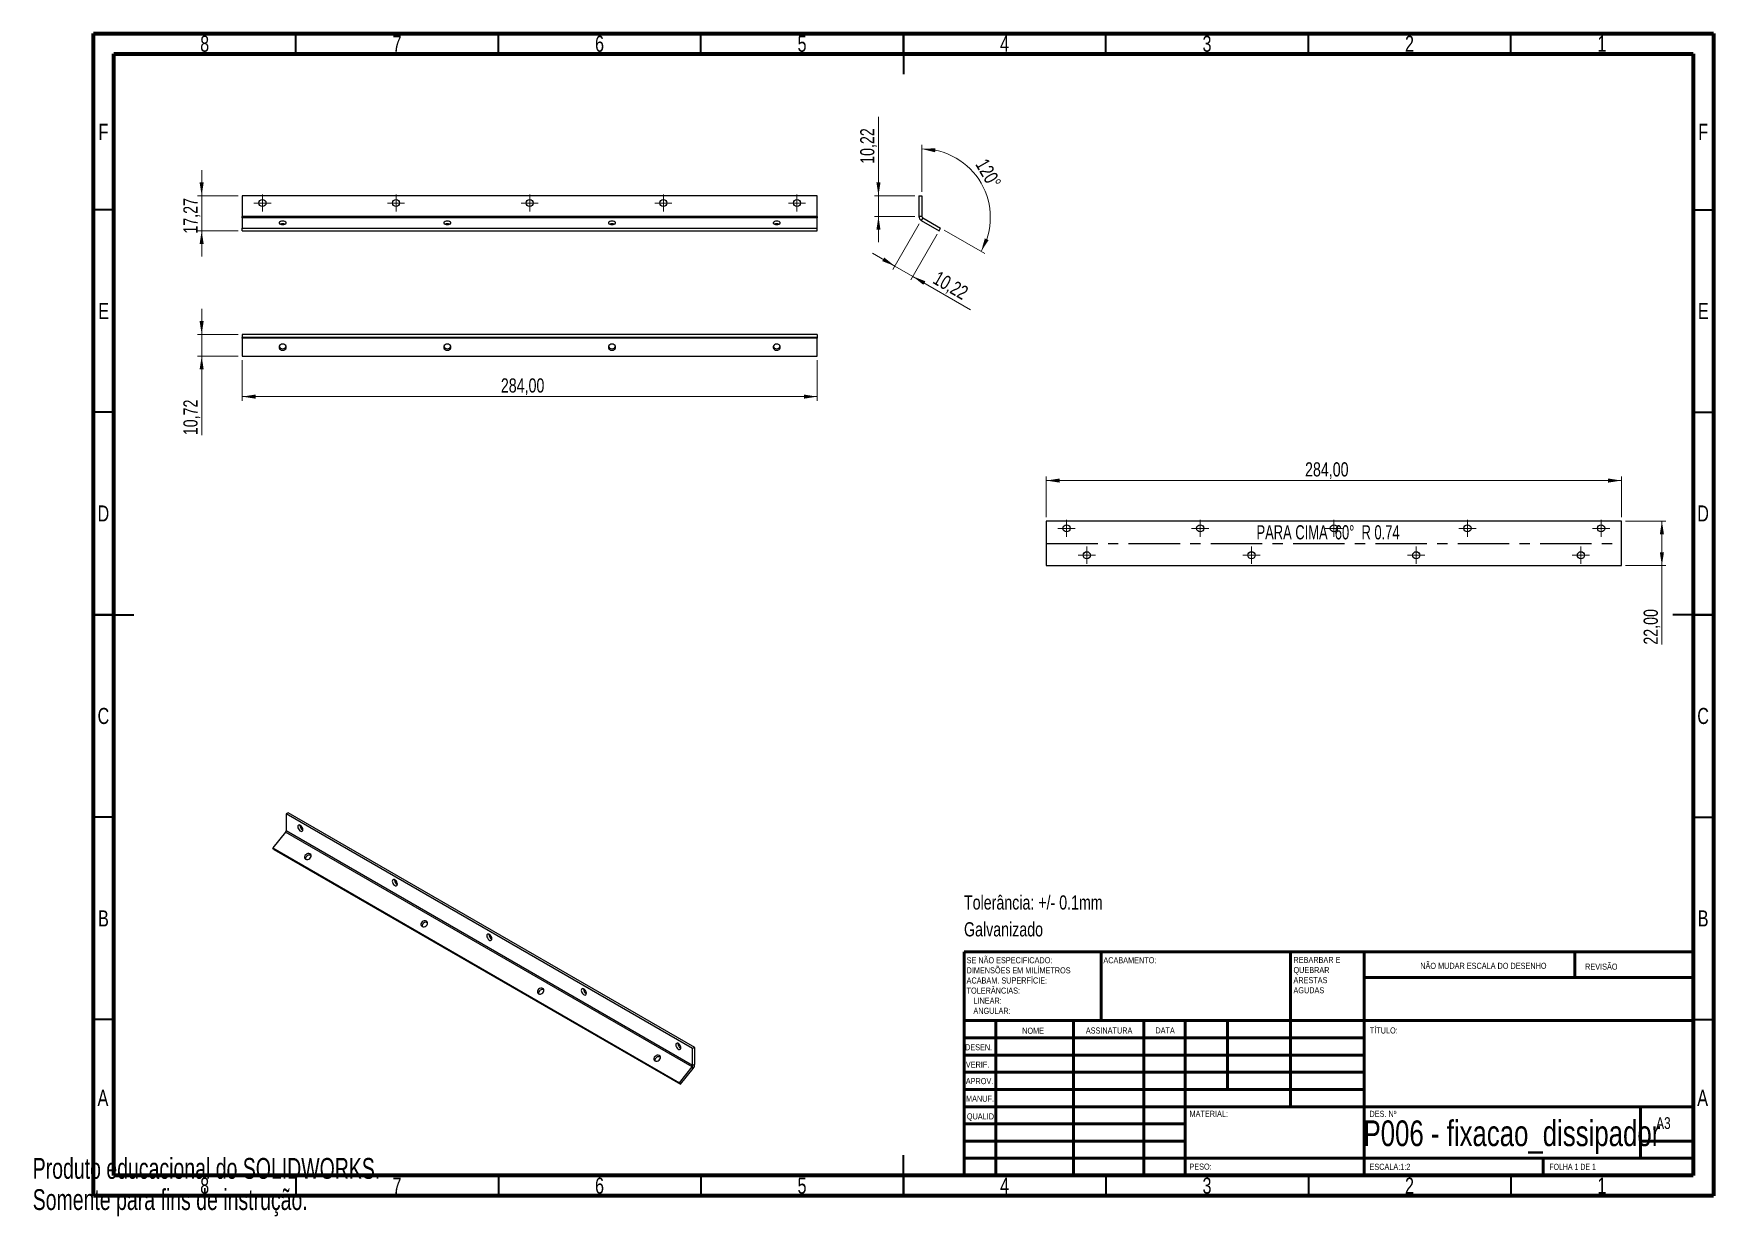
# Model space of a CAD drawing. Header units: millimetres. Extents: x 0 to 415, y 0 to 292.
import ezdxf

# ---------------------------------------------------------------- set-up
doc = ezdxf.new("R2010")
doc.units = ezdxf.units.MM
doc.linetypes.add('CENTERX2', pattern=[20.32, 12.7, -2.54, 2.54, -2.54])
doc.styles.add('SLDTEXTSTYLE0', font='TXT', dxfattribs={"width": 0.75})
doc.styles.add('SLDTEXTSTYLE1', font='TXT', dxfattribs={"width": 0.6875})
doc.styles.add('SLDTEXTSTYLE2', font='TXT', dxfattribs={"width": 0.681818})
doc.styles.add('SLDTEXTSTYLE3', font='TXT', dxfattribs={"width": 0.7})
doc.dimstyles.new('SLDDIMSTYLE0', dxfattribs={"dimtxt": 3.5, "dimasz": 3.302, "dimexe": 0, "dimexo": 0.0625, "dimgap": 0.875, "dimtad": 1, "dimlfac": 2, "dimrnd": 1e-09, "dimzin": 12, "dimdsep": 46, "dimtxsty": 'SLDTEXTSTYLE0', "dimsah": 1, "dimcen": 0.09, "dimadec": 0, "dimazin": 3, "dimtfac": 1, "dimtmove": 0, "dimatfit": 0, "dimfxl": 0, "dimfrac": 2, "dimtolj": 1, "dimtzin": 12, "dimarcsym": 0})
doc.dimstyles.new('SLDDIMSTYLE1', dxfattribs={"dimtxt": 3.5, "dimasz": 3.302, "dimexe": 0, "dimexo": 0.0625, "dimgap": 0.875, "dimtad": 1, "dimdec": 4, "dimlfac": 2, "dimzin": 12, "dimdsep": 46, "dimtxsty": 'SLDTEXTSTYLE0', "dimsah": 1, "dimcen": 0.09, "dimazin": 3, "dimtfac": 1, "dimtofl": 0, "dimtmove": 0, "dimatfit": 3, "dimfxl": 0, "dimfrac": 2, "dimtolj": 1, "dimtzin": 12, "dimarcsym": 0})
doc.dimstyles.new('SLDDIMSTYLE2', dxfattribs={"dimtxt": 3.5, "dimasz": 3.302, "dimexe": 0, "dimexo": 0.0625, "dimgap": 0.875, "dimtad": 1, "dimlfac": 2, "dimrnd": 1e-09, "dimzin": 12, "dimdsep": 46, "dimtxsty": 'SLDTEXTSTYLE0', "dimsah": 1, "dimcen": 0.09, "dimadec": 0, "dimazin": 3, "dimtfac": 1, "dimtofl": 0, "dimtmove": 0, "dimatfit": 3, "dimfxl": 0, "dimfrac": 2, "dimtolj": 1, "dimtzin": 12, "dimarcsym": 0})

# ---------------------------------------------------------------- blocks, each defined once
blk = doc.blocks.new('SW_NOTE_0')
at = {"color": 0, "linetype": 'Continuous', "lineweight": 0, "char_height": 1.5, "attachment_point": 1, "style": 'SLDTEXTSTYLE0'}
for s, insert in [('SE NÃO ESPECIFICADO:', (0, 1.93)), ('ACABAM. SUPERFÍCIE:', (0, -3.07)), ('DIMENSÕES EM MILÍMETROS', (0, -0.57)), ('TOLERÂNCIAS:', (0, -5.57)), ('LINEAR:', (1.69, -8.07)), ('ANGULAR:', (1.69, -10.57))]:
    blk.add_mtext(s, dxfattribs=dict(at, insert=insert))
blk = doc.blocks.new('SW_NOTE_1')
at = {"color": 0, "linetype": 'Continuous', "lineweight": 0, "char_height": 1.5, "attachment_point": 1, "style": 'SLDTEXTSTYLE0'}
for s, insert in [('REBARBAR E', (0, 1.93)), ('ARESTAS', (0, -3.07)), ('QUEBRAR', (0, -0.57)), ('AGUDAS', (0, -5.57))]:
    blk.add_mtext(s, dxfattribs=dict(at, insert=insert))
blk = doc.blocks.new('_D')
at = {"color": 7, "linetype": 'Continuous', "lineweight": 18}
for p, q in [((41.72, 251.96), (41.72, 258.31)), ((50.72, 251.96), (40.72, 251.96)), ((41.72, 243.32), (41.72, 251.96)), ((50.72, 243.32), (40.72, 243.32)), ((41.72, 243.32), (41.72, 236.97))]:
    blk.add_line(p, q, dxfattribs=at)
for points in [[(41.72, 251.96), (42.22, 255.26), (41.21, 255.26)], [(41.72, 243.32), (41.21, 240.02), (42.22, 240.02)]]:
    blk.add_solid(points, dxfattribs=at)
at = {"color": 7, "linetype": 'Continuous', "lineweight": 18, "insert": (37.2, 242.6), "char_height": 3.5, "attachment_point": 1, "rotation": 90, "style": 'SLDTEXTSTYLE0'}
blk.add_mtext('17,27', dxfattribs=at)
blk = doc.blocks.new('SW_CENTERMARKSYMBOL_0')
at = {"color": 0, "linetype": 'Continuous', "lineweight": 0}
for p, q in [((-1.25, 0), (-2.125, 0)), ((0, 0), (-1.25, 0)), ((0, 1.25), (0, 2.125)), ((0, 0), (0, 1.25)), ((0, 0), (0, -1.25)), ((0, 0), (1.25, 0)), ((1.25, 0), (2.125, 0)), ((0, -1.25), (0, -2.125))]:
    blk.add_line(p, q, dxfattribs=at)
blk = doc.blocks.new('SW_CENTERMARKSYMBOL_1')
at = {"color": 0, "linetype": 'Continuous', "lineweight": 0}
for p, q in [((-1.25, 0), (-2.125, 0)), ((0, 0), (-1.25, 0)), ((0, 1.25), (0, 2.125)), ((0, 0), (0, 1.25)), ((0, 0), (0, -1.25)), ((0, 0), (1.25, 0)), ((1.25, 0), (2.125, 0)), ((0, -1.25), (0, -2.125))]:
    blk.add_line(p, q, dxfattribs=at)
blk = doc.blocks.new('SW_CENTERMARKSYMBOL_2')
at = {"color": 0, "linetype": 'Continuous', "lineweight": 0}
for p, q in [((-1.25, 0), (-2.125, 0)), ((0, 0), (-1.25, 0)), ((0, 1.25), (0, 2.125)), ((0, 0), (0, 1.25)), ((0, 0), (0, -1.25)), ((0, 0), (1.25, 0)), ((1.25, 0), (2.125, 0)), ((0, -1.25), (0, -2.125))]:
    blk.add_line(p, q, dxfattribs=at)
blk = doc.blocks.new('SW_CENTERMARKSYMBOL_3')
at = {"color": 0, "linetype": 'Continuous', "lineweight": 0}
for p, q in [((-1.25, 0), (-2.125, 0)), ((0, 0), (-1.25, 0)), ((0, 1.25), (0, 2.125)), ((0, 0), (0, 1.25)), ((0, 0), (0, -1.25)), ((0, 0), (1.25, 0)), ((1.25, 0), (2.125, 0)), ((0, -1.25), (0, -2.125))]:
    blk.add_line(p, q, dxfattribs=at)
blk = doc.blocks.new('SW_CENTERMARKSYMBOL_4')
at = {"color": 0, "linetype": 'Continuous', "lineweight": 0}
for p, q in [((-1.25, 0), (-2.125, 0)), ((0, 0), (-1.25, 0)), ((0, 1.25), (0, 2.125)), ((0, 0), (0, 1.25)), ((0, 0), (0, -1.25)), ((0, 0), (1.25, 0)), ((1.25, 0), (2.125, 0)), ((0, -1.25), (0, -2.125))]:
    blk.add_line(p, q, dxfattribs=at)
blk = doc.blocks.new('_D_1')
at = {"color": 7, "linetype": 'Continuous', "lineweight": 18}
for p, q in [((219.58, 252.96), (219.58, 264.51)), ((225.06, 243.47), (235.06, 237.7))]:
    blk.add_line(p, q, dxfattribs=at)
blk.add_arc((219.58, 246.64), 16.87, 330, 90, dxfattribs=at)
for points in [[(219.58, 263.51), (222.82, 262.68), (222.92, 263.69)], [(234.19, 238.2), (236.02, 241), (235.1, 241.42)]]:
    blk.add_solid(points, dxfattribs=at)
at = {"color": 7, "linetype": 'Continuous', "lineweight": 18, "insert": (235.69, 261.49), "char_height": 3.5, "attachment_point": 1, "rotation": 300, "style": 'SLDTEXTSTYLE0'}
blk.add_mtext('120°', dxfattribs=at)
blk = doc.blocks.new('_D_2')
at = {"color": 7, "linetype": 'Continuous', "lineweight": 18}
for p, q in [((208.83, 251.96), (208.83, 271.48)), ((217.83, 251.96), (207.83, 251.96)), ((208.83, 251.96), (208.83, 246.85)), ((217.83, 246.85), (207.83, 246.85)), ((208.83, 246.85), (208.83, 240.5))]:
    blk.add_line(p, q, dxfattribs=at)
for points in [[(208.83, 251.96), (209.34, 255.26), (208.33, 255.26)], [(208.83, 246.85), (208.33, 243.55), (209.34, 243.55)]]:
    blk.add_solid(points, dxfattribs=at)
at = {"color": 7, "linetype": 'Continuous', "lineweight": 18, "insert": (204.32, 259.84), "char_height": 3.5, "attachment_point": 1, "rotation": 90, "style": 'SLDTEXTSTYLE0'}
blk.add_mtext('10,22', dxfattribs=at)
blk = doc.blocks.new('_D_3')
at = {"color": 7, "linetype": 'Continuous', "lineweight": 18}
for p, q in [((218.89, 245.01), (212.38, 233.74)), ((223.32, 242.46), (216.81, 231.18)), ((212.88, 234.6), (207.38, 237.78)), ((212.88, 234.6), (217.31, 232.05)), ((217.31, 232.05), (231.57, 223.81))]:
    blk.add_line(p, q, dxfattribs=at)
for points in [[(212.88, 234.6), (210.28, 236.69), (209.77, 235.81)], [(217.31, 232.05), (219.91, 229.96), (220.42, 230.84)]]:
    blk.add_solid(points, dxfattribs=at)
at = {"color": 7, "linetype": 'Continuous', "lineweight": 18, "insert": (223.75, 233.54), "char_height": 3.5, "attachment_point": 1, "rotation": 330, "style": 'SLDTEXTSTYLE0'}
blk.add_mtext('10,22', dxfattribs=at)
blk = doc.blocks.new('_D_4')
at = {"color": 7, "linetype": 'Continuous', "lineweight": 18}
for p, q in [((41.72, 217.71), (41.72, 224.06)), ((50.72, 217.71), (40.72, 217.71)), ((41.72, 212.35), (41.72, 217.71)), ((50.72, 212.35), (40.72, 212.35)), ((41.72, 212.35), (41.72, 192.83))]:
    blk.add_line(p, q, dxfattribs=at)
for points in [[(41.72, 217.71), (42.22, 221.01), (41.21, 221.01)], [(41.72, 212.35), (41.21, 209.05), (42.22, 209.05)]]:
    blk.add_solid(points, dxfattribs=at)
at = {"color": 7, "linetype": 'Continuous', "lineweight": 18, "insert": (37.2, 192.83), "char_height": 3.5, "attachment_point": 1, "rotation": 90, "style": 'SLDTEXTSTYLE0'}
blk.add_mtext('10,72', dxfattribs=at)
blk = doc.blocks.new('_D_5')
at = {"color": 7, "linetype": 'Continuous', "lineweight": 18}
for p, q in [((51.72, 211.35), (51.72, 201.35)), ((193.72, 211.35), (193.72, 201.35)), ((51.72, 202.35), (193.72, 202.35))]:
    blk.add_line(p, q, dxfattribs=at)
for points in [[(51.72, 202.35), (55.02, 201.84), (55.02, 202.86)], [(193.72, 202.35), (190.41, 202.86), (190.41, 201.84)]]:
    blk.add_solid(points, dxfattribs=at)
at = {"color": 7, "linetype": 'Continuous', "lineweight": 18, "insert": (115.6, 206.86), "char_height": 3.5, "attachment_point": 1, "style": 'SLDTEXTSTYLE0'}
blk.add_mtext('284,00', dxfattribs=at)
blk = doc.blocks.new('_D_6')
at = {"color": 7, "linetype": 'Continuous', "lineweight": 18}
for p, q in [((250.28, 172.62), (250.28, 182.62)), ((392.28, 172.62), (392.28, 182.62)), ((392.28, 181.62), (250.28, 181.62))]:
    blk.add_line(p, q, dxfattribs=at)
for points in [[(250.28, 181.62), (253.58, 181.11), (253.58, 182.13)], [(392.28, 181.62), (388.98, 182.13), (388.98, 181.11)]]:
    blk.add_solid(points, dxfattribs=at)
at = {"color": 7, "linetype": 'Continuous', "lineweight": 18, "insert": (314.17, 186.13), "char_height": 3.5, "attachment_point": 1, "style": 'SLDTEXTSTYLE0'}
blk.add_mtext('284,00', dxfattribs=at)
blk = doc.blocks.new('_D_7')
at = {"color": 7, "linetype": 'Continuous', "lineweight": 18}
for p, q in [((393.28, 171.62), (403.28, 171.62)), ((402.28, 160.62), (402.28, 171.62)), ((393.28, 160.62), (403.28, 160.62)), ((402.28, 160.62), (402.28, 141.1))]:
    blk.add_line(p, q, dxfattribs=at)
for points in [[(402.28, 171.62), (401.77, 168.32), (402.79, 168.32)], [(402.28, 160.62), (402.79, 163.92), (401.77, 163.92)]]:
    blk.add_solid(points, dxfattribs=at)
at = {"color": 7, "linetype": 'Continuous', "lineweight": 18, "insert": (397.77, 141.1), "char_height": 3.5, "attachment_point": 1, "rotation": 90, "style": 'SLDTEXTSTYLE0'}
blk.add_mtext('22,00', dxfattribs=at)
blk = doc.blocks.new('SW_CENTERMARKSYMBOL_5')
at = {"color": 0, "linetype": 'Continuous', "lineweight": 0}
for p, q in [((-1.25, 0), (-2.125, 0)), ((0, 0), (-1.25, 0)), ((0, 1.25), (0, 2.125)), ((0, 0), (0, 1.25)), ((0, 0), (0, -1.25)), ((0, 0), (1.25, 0)), ((1.25, 0), (2.125, 0)), ((0, -1.25), (0, -2.125))]:
    blk.add_line(p, q, dxfattribs=at)
blk = doc.blocks.new('SW_CENTERMARKSYMBOL_6')
at = {"color": 0, "linetype": 'Continuous', "lineweight": 0}
for p, q in [((-1.25, 0), (-2.125, 0)), ((0, 0), (-1.25, 0)), ((0, 1.25), (0, 2.125)), ((0, 0), (0, 1.25)), ((0, 0), (0, -1.25)), ((0, 0), (1.25, 0)), ((1.25, 0), (2.125, 0)), ((0, -1.25), (0, -2.125))]:
    blk.add_line(p, q, dxfattribs=at)
blk = doc.blocks.new('SW_CENTERMARKSYMBOL_7')
at = {"color": 0, "linetype": 'Continuous', "lineweight": 0}
for p, q in [((-1.25, 0), (-2.125, 0)), ((0, 0), (-1.25, 0)), ((0, 1.25), (0, 2.125)), ((0, 0), (0, 1.25)), ((0, 0), (0, -1.25)), ((0, 0), (1.25, 0)), ((1.25, 0), (2.125, 0)), ((0, -1.25), (0, -2.125))]:
    blk.add_line(p, q, dxfattribs=at)
blk = doc.blocks.new('SW_CENTERMARKSYMBOL_8')
at = {"color": 0, "linetype": 'Continuous', "lineweight": 0}
for p, q in [((-1.25, 0), (-2.125, 0)), ((0, 0), (-1.25, 0)), ((0, 1.25), (0, 2.125)), ((0, 0), (0, 1.25)), ((0, 0), (0, -1.25)), ((0, 0), (1.25, 0)), ((1.25, 0), (2.125, 0)), ((0, -1.25), (0, -2.125))]:
    blk.add_line(p, q, dxfattribs=at)
blk = doc.blocks.new('SW_CENTERMARKSYMBOL_9')
at = {"color": 0, "linetype": 'Continuous', "lineweight": 0}
for p, q in [((-1.25, 0), (-2.125, 0)), ((0, 0), (-1.25, 0)), ((0, 1.25), (0, 2.125)), ((0, 0), (0, 1.25)), ((0, 0), (0, -1.25)), ((0, 0), (1.25, 0)), ((1.25, 0), (2.125, 0)), ((0, -1.25), (0, -2.125))]:
    blk.add_line(p, q, dxfattribs=at)
blk = doc.blocks.new('SW_CENTERMARKSYMBOL_10')
at = {"color": 0, "linetype": 'Continuous', "lineweight": 0}
for p, q in [((-1.25, 0), (-2.125, 0)), ((0, 0), (-1.25, 0)), ((0, 1.25), (0, 2.125)), ((0, 0), (0, 1.25)), ((0, 0), (0, -1.25)), ((0, 0), (1.25, 0)), ((1.25, 0), (2.125, 0)), ((0, -1.25), (0, -2.125))]:
    blk.add_line(p, q, dxfattribs=at)
blk = doc.blocks.new('SW_CENTERMARKSYMBOL_11')
at = {"color": 0, "linetype": 'Continuous', "lineweight": 0}
for p, q in [((-1.25, 0), (-2.125, 0)), ((0, 0), (-1.25, 0)), ((0, 1.25), (0, 2.125)), ((0, 0), (0, 1.25)), ((0, 0), (0, -1.25)), ((0, 0), (1.25, 0)), ((1.25, 0), (2.125, 0)), ((0, -1.25), (0, -2.125))]:
    blk.add_line(p, q, dxfattribs=at)
blk = doc.blocks.new('SW_CENTERMARKSYMBOL_12')
at = {"color": 0, "linetype": 'Continuous', "lineweight": 0}
for p, q in [((-1.25, 0), (-2.125, 0)), ((0, 0), (-1.25, 0)), ((0, 1.25), (0, 2.125)), ((0, 0), (0, 1.25)), ((0, 0), (0, -1.25)), ((0, 0), (1.25, 0)), ((1.25, 0), (2.125, 0)), ((0, -1.25), (0, -2.125))]:
    blk.add_line(p, q, dxfattribs=at)
blk = doc.blocks.new('SW_CENTERMARKSYMBOL_13')
at = {"color": 0, "linetype": 'Continuous', "lineweight": 0}
for p, q in [((-1.25, 0), (-2.125, 0)), ((0, 0), (-1.25, 0)), ((0, 1.25), (0, 2.125)), ((0, 0), (0, 1.25)), ((0, 0), (0, -1.25)), ((0, 0), (1.25, 0)), ((1.25, 0), (2.125, 0)), ((0, -1.25), (0, -2.125))]:
    blk.add_line(p, q, dxfattribs=at)

msp = doc.modelspace()

# ---------------------------------------------------------------- linework, layer by layer
at = {"color": 7, "linetype": 'Continuous', "lineweight": 70}
for p, q in [((15, 5), (15, 292)), ((15, 292), (415, 292)), ((415, 292), (415, 5)), ((20, 10), (20, 287)), ((20, 287), (410, 287)), ((410, 287), (410, 10)), ((410, 10), (20, 10)), ((415, 5), (15, 5))]:
    msp.add_line(p, q, dxfattribs=at)
at = {"color": 7, "linetype": 'Continuous', "lineweight": 35}
for p, q in [((65, 287), (65, 292)), ((115, 287), (115, 292)), ((165, 287), (165, 292)), ((215, 292), (215, 282)), ((215, 287), (215, 292)), ((265, 287), (265, 292)), ((315, 287), (315, 292)), ((365, 287), (365, 292)), ((20, 248.5), (15, 248.5)), ((410, 248.5), (415, 248.5)), ((20, 198.5), (15, 198.5)), ((410, 198.5), (415, 198.5)), ((15, 148.5), (25, 148.5)), ((20, 148.5), (15, 148.5)), ((415, 148.5), (405, 148.5)), ((410, 148.5), (415, 148.5)), ((20, 98.5), (15, 98.5)), ((410, 98.5), (415, 98.5)), ((20, 48.5), (15, 48.5)), ((410, 48.5), (415, 48.5)), ((215, 5), (215, 15)), ((65, 10), (65, 5)), ((115, 10), (115, 5)), ((165, 10), (165, 5)), ((215, 10), (215, 5)), ((265, 10), (265, 5)), ((315, 10), (315, 5)), ((365, 10), (365, 5))]:
    msp.add_line(p, q, dxfattribs=at)
at = {"color": 7, "linetype": 'Continuous', "lineweight": 25}
for p, q in [((193.71672, 251.959292), (51.716715, 251.959292)), ((51.716715, 251.959292), (51.716715, 246.848483)), ((193.71672, 246.848483), (193.71672, 251.959292)), ((218.833383, 251.959292), (219.583383, 251.959292)), ((218.833383, 251.959292), (218.833383, 246.848483)), ((219.583383, 251.959292), (219.583383, 246.848483)), ((193.71672, 246.848483), (51.716715, 246.848483)), ((51.716715, 246.529526), (51.716715, 246.848483)), ((51.716715, 246.529526), (51.716715, 243.974121)), ((193.71672, 246.529526), (51.716715, 246.529526)), ((193.71672, 246.848483), (193.71672, 246.529526)), ((193.71672, 243.974121), (193.71672, 246.529526)), ((219.583383, 246.848483), (218.833383, 246.848483)), ((219.767533, 246.529526), (219.392533, 245.880007)), ((219.392533, 245.880007), (223.818624, 243.324602)), ((219.767533, 246.529526), (224.193623, 243.974121)), ((51.716715, 243.974121), (193.71672, 243.974121)), ((51.716715, 243.324602), (51.716715, 243.974121)), ((51.716715, 243.324602), (193.71672, 243.324602)), ((193.71672, 243.324602), (193.71672, 243.974121)), ((223.818624, 243.324602), (224.193623, 243.974121)), ((51.716715, 217.710688), (51.716715, 216.960688)), ((193.71672, 217.710688), (51.716715, 217.710688)), ((193.71672, 216.960688), (51.716715, 216.960688)), ((51.716715, 216.776538), (51.716715, 216.960688)), ((193.71672, 216.776538), (51.716715, 216.776538)), ((51.716715, 216.776538), (51.716715, 212.350447)), ((193.71672, 217.710688), (193.71672, 216.960688)), ((193.71672, 216.960688), (193.71672, 216.776538)), ((193.71672, 212.350447), (193.71672, 216.776538)), ((51.716715, 212.350447), (193.71672, 212.350447)), ((250.279346, 171.618092), (250.279346, 160.618092)), ((392.279351, 171.618092), (250.279346, 171.618092)), ((392.279351, 160.618092), (392.279351, 171.618092)), ((250.279346, 160.618092), (392.279351, 160.618092)), ((63.074971, 99.601238), (62.544641, 99.295085)), ((163.484137, 41.636261), (63.074971, 99.601238)), ((162.953807, 41.330107), (62.544641, 99.295085)), ((62.544641, 99.295085), (62.544641, 95.121901)), ((65.991785, 96.447624), (65.99737, 96.540139)), ((62.414427, 94.786289), (59.284708, 90.892949)), ((162.823593, 36.821311), (62.414427, 94.786289)), ((162.953807, 37.156923), (62.544641, 95.121901)), ((59.284708, 90.892949), (159.693875, 32.927971)), ((59.549873, 90.515666), (59.284708, 90.892949)), ((59.549873, 90.515666), (159.959039, 32.550689)), ((89.326312, 82.976888), (89.331891, 83.069407)), ((112.660835, 69.506155), (112.666415, 69.598672)), ((135.995359, 56.035421), (136.000938, 56.127939)), ((159.329885, 42.564685), (159.335465, 42.657204)), ((163.484137, 41.636261), (162.953807, 41.330107)), ((163.484137, 37.463076), (163.484137, 41.636261)), ((162.953807, 37.156923), (162.953807, 41.330107)), ((163.484137, 37.463076), (162.953807, 37.156923)), ((159.693875, 32.927971), (162.823593, 36.821311)), ((159.959039, 32.550689), (163.088758, 36.444029)), ((163.088758, 36.444029), (162.823593, 36.821311)), ((159.959039, 32.550689), (159.693875, 32.927971))]:
    msp.add_line(p, q, dxfattribs=at)
at = {"color": 7, "linetype": 'CENTERX2'}
msp.add_line((250.279348, 166.118092), (392.279348, 166.118092), dxfattribs=at)
at = {"color": 7, "linetype": 'Continuous', "lineweight": 50}
for p, q in [((230, 65.25), (410, 65.25)), ((230, 65.25), (230, 10)), ((263.8, 48.25), (263.8, 65.25)), ((310.6, 65.25), (310.6, 27)), ((328.8, 65.25), (328.8, 10)), ((380.8, 58.875), (380.8, 65.25)), ((410, 58.875), (328.8, 58.875)), ((410, 48.25), (230, 48.25)), ((237.8, 48.25), (237.8, 10)), ((256.990952, 48.25), (256.990952, 10)), ((274.398926, 48.25), (274.398926, 10)), ((284.6, 10), (284.6, 48.25)), ((295, 31.25), (295, 48.25)), ((328.8, 44), (230, 44)), ((328.8, 39.75), (230, 39.75)), ((328.8, 35.5), (230, 35.5)), ((328.8, 31.25), (230, 31.25)), ((284.6, 27), (230, 27)), ((284.6, 27), (410, 27)), ((397, 14.25), (397, 27)), ((284.6, 22.749928), (230, 22.749928)), ((284.6, 18.5), (230, 18.5)), ((410, 18.5), (397, 18.5)), ((230, 14.25), (410, 14.25)), ((373, 10), (373, 14.25))]:
    msp.add_line(p, q, dxfattribs=at)
at = {"color": 7, "linetype": 'Continuous', "lineweight": 25, "flags": 128}
for points in [[(61.716717, 244.814324), (62.015984, 244.840708), (62.279157, 244.916679), (62.474489, 245.033074), (62.578425, 245.175853), (62.578425, 245.327795), (62.474489, 245.470574), (62.279157, 245.586968), (62.015984, 245.662939), (61.716717, 245.689324), (61.417449, 245.662939), (61.15428, 245.586968), (60.958944, 245.470574), (60.855012, 245.327795), (60.855012, 245.175853), (60.958944, 245.033074), (61.15428, 244.916679), (61.417449, 244.840708), (61.716717, 244.814324)], [(102.383384, 244.814324), (102.682652, 244.840708), (102.945823, 244.916679), (103.141157, 245.033074), (103.245091, 245.175853), (103.245091, 245.327795), (103.141157, 245.470574), (102.945823, 245.586968), (102.682652, 245.662939), (102.383384, 245.689324), (102.084117, 245.662939), (101.820946, 245.586968), (101.625612, 245.470574), (101.521676, 245.327795), (101.521676, 245.175853), (101.625612, 245.033074), (101.820946, 244.916679), (102.084117, 244.840708), (102.383384, 244.814324)], [(143.05005, 244.814324), (143.349318, 244.840708), (143.612489, 244.916679), (143.807823, 245.033074), (143.911758, 245.175853), (143.911758, 245.327795), (143.807823, 245.470574), (143.612489, 245.586968), (143.349318, 245.662939), (143.05005, 245.689324), (142.750783, 245.662939), (142.487612, 245.586968), (142.292278, 245.470574), (142.188344, 245.327795), (142.188344, 245.175853), (142.292278, 245.033074), (142.487612, 244.916679), (142.750783, 244.840708), (143.05005, 244.814324)], [(183.716718, 244.814324), (184.015985, 244.840708), (184.279155, 244.916679), (184.47449, 245.033074), (184.578422, 245.175853), (184.578422, 245.327795), (184.47449, 245.470574), (184.279155, 245.586968), (184.015985, 245.662939), (183.716718, 245.689324), (183.417451, 245.662939), (183.154277, 245.586968), (182.958946, 245.470574), (182.85501, 245.327795), (182.85501, 245.175853), (182.958946, 245.033074), (183.154277, 244.916679), (183.417451, 244.840708), (183.716718, 244.814324)], [(61.716717, 213.80572), (62.015984, 213.851419), (62.279157, 213.983005), (62.474489, 214.184606), (62.578425, 214.431906), (62.578425, 214.695078), (62.474489, 214.942378), (62.279157, 215.14398), (62.015984, 215.275565), (61.716717, 215.321265), (61.417449, 215.275565), (61.15428, 215.14398), (60.958944, 214.942378), (60.855012, 214.695078), (60.855012, 214.431906), (60.958944, 214.184606), (61.15428, 213.983005), (61.417449, 213.851419), (61.716717, 213.80572)], [(102.383384, 213.80572), (102.682652, 213.851419), (102.945823, 213.983005), (103.141157, 214.184606), (103.245091, 214.431906), (103.245091, 214.695078), (103.141157, 214.942378), (102.945823, 215.14398), (102.682652, 215.275565), (102.383384, 215.321265), (102.084117, 215.275565), (101.820946, 215.14398), (101.625612, 214.942378), (101.521676, 214.695078), (101.521676, 214.431906), (101.625612, 214.184606), (101.820946, 213.983005), (102.084117, 213.851419), (102.383384, 213.80572)], [(143.05005, 213.80572), (143.349318, 213.851419), (143.612489, 213.983005), (143.807823, 214.184606), (143.911758, 214.431906), (143.911758, 214.695078), (143.807823, 214.942378), (143.612489, 215.14398), (143.349318, 215.275565), (143.05005, 215.321265), (142.750783, 215.275565), (142.487612, 215.14398), (142.292278, 214.942378), (142.188344, 214.695078), (142.188344, 214.431906), (142.292278, 214.184606), (142.487612, 213.983005), (142.750783, 213.851419), (143.05005, 213.80572)], [(183.716718, 213.80572), (184.015985, 213.851419), (184.279155, 213.983005), (184.47449, 214.184606), (184.578422, 214.431906), (184.578422, 214.695078), (184.47449, 214.942378), (184.279155, 215.14398), (184.015985, 215.275565), (183.716718, 215.321265), (183.417451, 215.275565), (183.154277, 215.14398), (182.958946, 214.942378), (182.85501, 214.695078), (182.85501, 214.431906), (182.958946, 214.184606), (183.154277, 213.983005), (183.417451, 213.851419), (183.716718, 213.80572)], [(66.698892, 95.427114), (66.661582, 95.693017), (66.554144, 95.969929), (66.389534, 96.224454), (66.187614, 96.425887), (65.972739, 96.549932), (65.770819, 96.581631), (65.606209, 96.517161), (65.498771, 96.364293), (65.461455, 96.141471), (65.498771, 95.875564), (65.606209, 95.598652), (65.770819, 95.344127), (65.972739, 95.142694), (66.187614, 95.018649), (66.389534, 94.98695), (66.554144, 95.05142), (66.661582, 95.204288), (66.698892, 95.427114)], [(67.384811, 88.091015), (67.628739, 88.009052), (67.907876, 88.017371), (68.18855, 88.114971), (68.436911, 88.290077), (68.623001, 88.521572), (68.724376, 88.781533), (68.728809, 89.038603), (68.635762, 89.261779), (68.456462, 89.42414), (68.212534, 89.506103), (67.9334, 89.497783), (67.652723, 89.400184), (67.404365, 89.225076), (67.218274, 88.993581), (67.116898, 88.733622), (67.112467, 88.47655), (67.205511, 88.253376), (67.384811, 88.091015)], [(90.033418, 81.956378), (89.996105, 82.222283), (89.888665, 82.499197), (89.724058, 82.75372), (89.52214, 82.955152), (89.30726, 83.0792), (89.10534, 83.110899), (88.940735, 83.046425), (88.833295, 82.893559), (88.795982, 82.670735), (88.833295, 82.404831), (88.940735, 82.127916), (89.10534, 81.873395), (89.30726, 81.671962), (89.52214, 81.547914), (89.724058, 81.516216), (89.888665, 81.580688), (89.996105, 81.733554), (90.033418, 81.956378)], [(96.140487, 71.490717), (96.384416, 71.408753), (96.663551, 71.417073), (96.944226, 71.514672), (97.192586, 71.689779), (97.378677, 71.921274), (97.480052, 72.181234), (97.484484, 72.438305), (97.391439, 72.66148), (97.212139, 72.823841), (96.968211, 72.905805), (96.689075, 72.897485), (96.4084, 72.799886), (96.160039, 72.624779), (95.973948, 72.393284), (95.872574, 72.133323), (95.868142, 71.876252), (95.961187, 71.653077), (96.140487, 71.490717)], [(113.367942, 68.485644), (113.330629, 68.751549), (113.22319, 69.028463), (113.058583, 69.282986), (112.856663, 69.484418), (112.641784, 69.608465), (112.439864, 69.640164), (112.275258, 69.575692), (112.167819, 69.422825), (112.130505, 69.200002), (112.167819, 68.934097), (112.275258, 68.657183), (112.439864, 68.40266), (112.641784, 68.201228), (112.856663, 68.077181), (113.058583, 68.045482), (113.22319, 68.109954), (113.330629, 68.262821), (113.367942, 68.485644)], [(124.896162, 54.890419), (125.140091, 54.808455), (125.419226, 54.816775), (125.699901, 54.914374), (125.948263, 55.089481), (126.134353, 55.320976), (126.235727, 55.580936), (126.240159, 55.838007), (126.147114, 56.061182), (125.967814, 56.223543), (125.723886, 56.305507), (125.444751, 56.297187), (125.164075, 56.199588), (124.915715, 56.02448), (124.729625, 55.792985), (124.628249, 55.533026), (124.623818, 55.275954), (124.716863, 55.052779), (124.896162, 54.890419)], [(136.702466, 55.014911), (136.665153, 55.280815), (136.557712, 55.557729), (136.393108, 55.812251), (136.191188, 56.013684), (135.976307, 56.137732), (135.774389, 56.16943), (135.609782, 56.104958), (135.502342, 55.952092), (135.465029, 55.729268), (135.502342, 55.463363), (135.609782, 55.186449), (135.774389, 54.931926), (135.976307, 54.730494), (136.191188, 54.606447), (136.393108, 54.574747), (136.557712, 54.63922), (136.665153, 54.792087), (136.702466, 55.014911)], [(160.036992, 41.544175), (159.999676, 41.810082), (159.892239, 42.086994), (159.727629, 42.341519), (159.525709, 42.542952), (159.310833, 42.666997), (159.108913, 42.698696), (158.944303, 42.634226), (158.836866, 42.481358), (158.799555, 42.258532), (158.836866, 41.992629), (158.944303, 41.715717), (159.108913, 41.461192), (159.310833, 41.259759), (159.525709, 41.135714), (159.727629, 41.104015), (159.892239, 41.168485), (159.999676, 41.321353), (160.036992, 41.544175)], [(153.651839, 38.29012), (153.895767, 38.208156), (154.174901, 38.216477), (154.455578, 38.314075), (154.703937, 38.489184), (154.890027, 38.720678), (154.991404, 38.980637), (154.995834, 39.23771), (154.902791, 39.460884), (154.723491, 39.623245), (154.479562, 39.705208), (154.200426, 39.696889), (153.919752, 39.599289), (153.67139, 39.424182), (153.4853, 39.192688), (153.383926, 38.932727), (153.379493, 38.675656), (153.472539, 38.452481), (153.651839, 38.29012)]]:
    msp.add_lwpolyline(points, dxfattribs=at)
at = {"color": 7, "linetype": 'Continuous', "lineweight": 25}
for centre in [(56.716717, 250.159292), (89.716717, 250.159292), (122.716717, 250.159292), (155.716717, 250.159292), (188.716717, 250.159292), (255.279348, 169.818092), (288.279348, 169.818092), (321.279348, 169.818092), (354.279348, 169.818092), (387.279348, 169.818092), (260.279348, 163.173497), (300.946015, 163.173497), (341.612682, 163.173497), (382.279348, 163.173497)]:
    msp.add_circle(centre, 0.875, dxfattribs=at)
for centre, radius, start, end in [((61.679736, 243.651236), 1.389061, 88.47444597, 113.29476672), ((61.753729, 243.6514), 1.388898, 66.70375508, 91.52703224), ((102.346404, 243.651227), 1.38907, 88.47445496, 113.29469022), ((102.420381, 243.651318), 1.38898, 66.70449418, 91.52629314), ((143.013054, 243.651318), 1.38898, 88.47370686, 113.29550582), ((143.087031, 243.651227), 1.38907, 66.70530978, 91.52554504), ((183.679706, 243.6514), 1.388898, 88.47296776, 113.29624492), ((183.753699, 243.651236), 1.389061, 66.70523328, 91.52555403), ((219.951683, 246.848483), 1.1183, 180, 240), ((219.951683, 246.848483), 0.3683, 180, 240), ((61.716717, 215.076338), 0.908074, 200.99467849, 339.00532151), ((102.383383, 215.07634), 0.908076, 200.99476352, 339.00523648), ((143.050051, 215.07634), 0.908076, 200.99476352, 339.00523648), ((183.716718, 215.076338), 0.908074, 200.99467849, 339.00532151), ((67.289809, 96.488155), 1.298657, 181.78851981, 242.6569627), ((61.979939, 95.147932), 0.565302, 320.22792567, 357.36071391), ((68.327133, 88.179931), 0.952464, 65.53214233, 185.13298928), ((90.624325, 83.017414), 1.298646, 181.78824942, 242.65710962), ((97.082808, 71.579635), 0.952462, 65.53198929, 185.13314231), ((113.958849, 69.54668), 1.298646, 181.78824899, 242.65713006), ((125.838484, 54.979336), 0.952463, 65.5320444, 185.13308721), ((137.293373, 56.075946), 1.298646, 181.78824942, 242.65710962), ((160.627883, 42.605201), 1.29863, 181.78784095, 242.65739461), ((154.59416, 38.379039), 0.952462, 65.53194647, 185.13318514), ((161.769485, 37.542117), 1.716473, 320.22793006, 357.3607105), ((162.389105, 37.182954), 0.565302, 320.22792567, 357.36071391)]:
    msp.add_arc(centre, radius, start, end, dxfattribs=at)

# ---------------------------------------------------------------- block references
at = {"color": 7, "linetype": 'Continuous', "lineweight": 0}
for name, p in [('SW_CENTERMARKSYMBOL_0', (56.716717, 250.159292)), ('SW_CENTERMARKSYMBOL_1', (89.716717, 250.159292)), ('SW_CENTERMARKSYMBOL_2', (122.716717, 250.159292)), ('SW_CENTERMARKSYMBOL_3', (155.716717, 250.159292)), ('SW_CENTERMARKSYMBOL_4', (188.716717, 250.159292)), ('SW_CENTERMARKSYMBOL_9', (255.279348, 169.818092)), ('SW_CENTERMARKSYMBOL_10', (288.279348, 169.818092)), ('SW_CENTERMARKSYMBOL_11', (321.279348, 169.818092)), ('SW_CENTERMARKSYMBOL_12', (354.279348, 169.818092)), ('SW_CENTERMARKSYMBOL_13', (387.279348, 169.818092)), ('SW_CENTERMARKSYMBOL_5', (260.279348, 163.173497)), ('SW_CENTERMARKSYMBOL_6', (300.946015, 163.173497)), ('SW_CENTERMARKSYMBOL_7', (341.612682, 163.173497)), ('SW_CENTERMARKSYMBOL_8', (382.279348, 163.173497)), ('SW_NOTE_0', (230.593669, 61.98737)), ('SW_NOTE_1', (311.309216, 62.06949))]:
    msp.add_blockref(name, p, dxfattribs=at)

# ---------------------------------------------------------------- texts
for s, insert, char_height, attachment_point, style in [('8', (42.460037, 291.479661), 3.96875, 2, 'SLDTEXTSTYLE0'), ('7', (89.960037, 291.479661), 3.96875, 2, 'SLDTEXTSTYLE0'), ('6', (139.960037, 291.479661), 3.96875, 2, 'SLDTEXTSTYLE0'), ('5', (189.960037, 291.479661), 3.96875, 2, 'SLDTEXTSTYLE0'), ('4', (239.960037, 291.479661), 3.96875, 2, 'SLDTEXTSTYLE0'), ('3', (289.960037, 291.479661), 3.96875, 2, 'SLDTEXTSTYLE0'), ('2', (339.960037, 291.479661), 3.96875, 2, 'SLDTEXTSTYLE0'), ('1', (387.460037, 291.479661), 3.96875, 2, 'SLDTEXTSTYLE0'), ('F', (17.45774, 269.729661), 3.96875, 2, 'SLDTEXTSTYLE0'), ('F', (412.45774, 269.729661), 3.96875, 2, 'SLDTEXTSTYLE0'), ('E', (17.507809, 225.479661), 3.96875, 2, 'SLDTEXTSTYLE0'), ('E', (412.507809, 225.479661), 3.96875, 2, 'SLDTEXTSTYLE0'), ('D', (17.452687, 175.479661), 3.96875, 2, 'SLDTEXTSTYLE0'), ('D', (412.452687, 175.479661), 3.96875, 2, 'SLDTEXTSTYLE0'), ('PARA CIMA  60°  R 0.74', (319.851394, 170.594426), 3.5, 2, 'SLDTEXTSTYLE2'), ('C', (17.458659, 125.479661), 3.96875, 2, 'SLDTEXTSTYLE0'), ('C', (412.458659, 125.479661), 3.96875, 2, 'SLDTEXTSTYLE0'), ('Tolerância: +/- 0.1mm', (229.956597, 79.183408), 3.5, 1, 'SLDTEXTSTYLE0'), ('B', (17.470602, 75.479661), 3.96875, 2, 'SLDTEXTSTYLE0'), ('B', (412.470602, 75.479661), 3.96875, 2, 'SLDTEXTSTYLE0'), ('Galvanizado', (229.956597, 72.546545), 3.5, 1, 'SLDTEXTSTYLE0'), ('ACABAMENTO:', (264.371292, 63.919272), 1.5, 1, 'SLDTEXTSTYLE0'), ('NÃO MUDAR ESCALA DO DESENHO', (342.614641, 62.532994), 1.5, 1, 'SLDTEXTSTYLE0'), ('REVISÃO', (383.327582, 62.334909), 1.5, 1, 'SLDTEXTSTYLE0'), ('NOME', (244.322239, 46.501483), 1.5, 1, 'SLDTEXTSTYLE0'), ('ASSINATURA', (260.033588, 46.561756), 1.5, 1, 'SLDTEXTSTYLE0'), ('DATA', (277.214702, 46.576179), 1.5, 1, 'SLDTEXTSTYLE0'), ('TÍTULO:', (330.163159, 46.576179), 1.5, 1, 'SLDTEXTSTYLE0'), ('DESEN.', (230.212149, 42.429715), 1.5, 1, 'SLDTEXTSTYLE0'), ('VERIF.', (230.410469, 38.154407), 1.5, 1, 'SLDTEXTSTYLE0'), ('APROV.', (230.401722, 34.064296), 1.5, 1, 'SLDTEXTSTYLE0'), ('A', (17.339688, 31.168981), 3.96875, 2, 'SLDTEXTSTYLE0'), ('MANUF.', (230.455186, 29.733705), 1.5, 1, 'SLDTEXTSTYLE0'), ('A', (412.339688, 31.168981), 3.96875, 2, 'SLDTEXTSTYLE0'), ('QUALID', (230.669043, 25.349649), 1.5, 1, 'SLDTEXTSTYLE0'), ('MATERIAL:', (285.645862, 25.986056), 1.5, 1, 'SLDTEXTSTYLE0'), ('DES. Nº', (330.073966, 25.986056), 1.5, 1, 'SLDTEXTSTYLE0'), ('P006 - fixacao_dissipador', (365.247891, 23.606911), 6.35, 2, 'SLDTEXTSTYLE0'), ('A3', (400.871156, 24.406389), 2.9104167, 1, 'SLDTEXTSTYLE0'), ('PESO:', (285.617811, 12.949312), 1.4986, 1, 'SLDTEXTSTYLE0'), ('ESCALA:1:2', (330.073966, 12.900087), 1.5, 1, 'SLDTEXTSTYLE0'), ('FOLHA 1 DE 1', (374.478294, 12.900087), 1.5, 1, 'SLDTEXTSTYLE1'), ('8', (42.460037, 9.479661), 3.96875, 2, 'SLDTEXTSTYLE0'), ('7', (89.960037, 9.479661), 3.96875, 2, 'SLDTEXTSTYLE0'), ('6', (139.960037, 9.479661), 3.96875, 2, 'SLDTEXTSTYLE0'), ('5', (189.960037, 9.479661), 3.96875, 2, 'SLDTEXTSTYLE0'), ('4', (239.960037, 9.479661), 3.96875, 2, 'SLDTEXTSTYLE0'), ('3', (289.960037, 9.479661), 3.96875, 2, 'SLDTEXTSTYLE0'), ('2', (339.960037, 9.479661), 3.96875, 2, 'SLDTEXTSTYLE0'), ('1', (387.460037, 9.479661), 3.96875, 2, 'SLDTEXTSTYLE0')]:
    msp.add_mtext(s, dxfattribs=dict(at, insert=insert, char_height=char_height, attachment_point=attachment_point, style=style))
at = {"color": 7, "linetype": 'Continuous', "char_height": 5.1381, "attachment_point": 1, "style": 'SLDTEXTSTYLE3'}
for s, insert in [('Produto educacional do SOLIDWORKS.', (0, 14.330509)), ('Somente para fins de instrução.', (0, 6.623359))]:
    msp.add_mtext(s, dxfattribs=dict(at, insert=insert))

# ---------------------------------------------------------------- dimensions: what is measured, and where the dimension line sits
at = {"color": 7, "linetype": 'Continuous', "lineweight": 18}
for base, p1, p2, angle, dimstyle, picture, middle in [((208.833383, 246.848483), (218.833383, 251.959292), (218.833383, 246.848483), 90, 'SLDDIMSTYLE0', '_D_2', (208.833383, 265.661723)), ((41.716717, 251.959292), (51.716717, 243.324602), (51.716717, 251.959292), 90, 'SLDDIMSTYLE0', '_D', (41.716717, 248.422332)), ((217.307439, 232.0469), (219.392533, 245.880007), (223.818623, 243.324602), 330, 'SLDDIMSTYLE0', '_D_3', (226.534446, 226.719685)), ((41.716717, 217.710688), (51.716717, 212.350447), (51.716717, 217.710688), 90, 'SLDDIMSTYLE0', '_D_4', (41.716717, 198.648017)), ((402.279348, 171.618092), (392.279348, 160.618092), (392.279348, 171.618092), 90, 'SLDDIMSTYLE2', '_D_7', (402.279348, 146.915662))]:
    dim = msp.add_linear_dim(base=base, p1=p1, p2=p2, angle=angle, dimstyle=dimstyle, dxfattribs=at)
    dim.commit()
    dim.dimension.update_dxf_attribs({"geometry": picture, "text_midpoint": middle, "dimtype": 160})
dim = msp.add_angular_dim_2l(base=(234.193623, 255.071071), line1=((219.767533, 246.529526), (224.193623, 243.974121)), line2=((219.583383, 251.959292), (219.583383, 246.848483)), dimstyle='SLDDIMSTYLE1', dxfattribs=at)
dim.commit()
dim.dimension.update_dxf_attribs({"geometry": '_D_1', "text_midpoint": (234.193623, 255.071071), "dimtype": 162})
for base, p1, p2, picture, middle in [((193.716717, 202.350447), (51.716717, 212.350447), (193.716717, 212.350447), '_D_5', (122.716717, 202.350447)), ((250.279348, 181.618092), (392.279348, 171.618092), (250.279348, 171.618092), '_D_6', (321.279348, 181.618092))]:
    dim = msp.add_linear_dim(base=base, p1=p1, p2=p2, dimstyle='SLDDIMSTYLE2', dxfattribs=at)
    dim.commit()
    dim.dimension.update_dxf_attribs({"geometry": picture, "text_midpoint": middle, "dimtype": 160})

doc.saveas('drawing.dxf')
